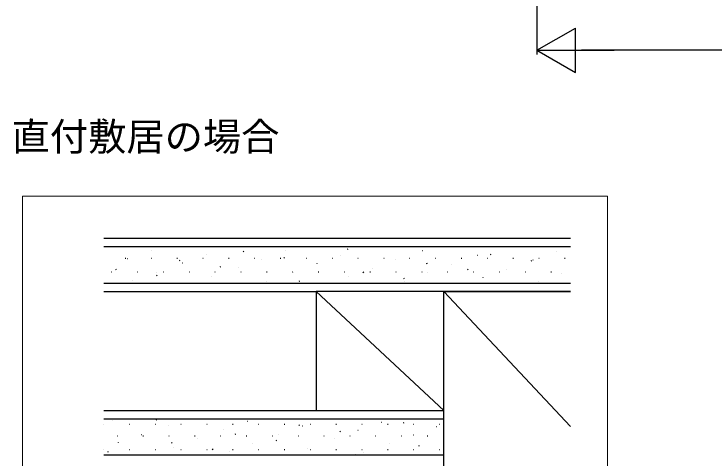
# Model space of a CAD drawing. Units: millimetres, scale not verified. Extents: x -525 to 525, y -783 to 779.
# Drawn here: x -170.4 to -5.7, y 152.2 to 256.7 of the extents above; entities that cross this region are included whole.
import ezdxf
from ezdxf.enums import TextEntityAlignment as Align

# ---------------------------------------------------------------- set-up
doc = ezdxf.new("R2010")
doc.units = ezdxf.units.MM
doc.header["$LTSCALE"] = 4
for name, color, linetype in [('0-1_USER1', 3, 'Continuous'), ('0-6_YKK_D', 6, 'Continuous'), ('0-8_YSS_K', 3, 'Continuous')]:
    doc.layers.add(name, color=color, linetype=linetype)
doc.layers.add('0-3_YKK_12', color=2, linetype='Continuous', lineweight=18)
doc.styles.add('ＭＳ ゴシック', font='')
doc.styles.get('ＭＳ ゴシック').set_extended_font_data('MS Gothic')

msp = doc.modelspace()

# ---------------------------------------------------------------- linework, layer by layer
at = {"layer": '0-3_YKK_12'}
msp.add_lwpolyline([(-30.746, 213.847), (-168.393, 213.847), (-168.393, -13.153), (-30.746, -13.153)], close=True, dxfattribs=at)
at = {"layer": '0-6_YKK_D'}
for p, q in [((-47.381, 331.142), (-47.381, 247.142)), ((-47.381, 248.142), (-38.288, 253.392)), ((-38.288, 242.892), (-38.288, 253.392)), ((-47.381, 248.142), (-38.288, 242.892)), ((-47.381, 248.142), (-29.194, 248.142)), ((466.119, 248.142), (-36.881, 248.142))]:
    msp.add_line(p, q, dxfattribs=at)
at = {"layer": '0-8_YSS_K'}
for p, q in [((-39.479, 203.856), (-149.259, 203.856)), ((-39.479, 201.856), (-149.259, 201.856)), ((-138.125, 201.13), (-138.106, 201.137)), ((-106.601, 200.929), (-106.583, 200.936)), ((-91.885, 201.321), (-91.718, 201.432)), ((-74.324, 200.995), (-74.305, 201.002)), ((-144.194, 199.249), (-144.094, 199.249)), ((-138.114, 199.249), (-138.014, 199.249)), ((-132.034, 199.249), (-131.934, 199.249)), ((-125.954, 199.249), (-125.854, 199.249)), ((-125.106, 200.058), (-125.087, 200.065)), ((-119.874, 199.249), (-119.774, 199.249)), ((-116.474, 200.717), (-116.307, 200.828)), ((-113.794, 199.249), (-113.694, 199.249)), ((-107.714, 199.249), (-107.614, 199.249)), ((-106.869, 199.239), (-106.702, 199.35)), ((-101.634, 199.249), (-101.534, 199.249)), ((-95.554, 199.249), (-95.454, 199.249)), ((-93.583, 199.857), (-93.564, 199.864)), ((-89.474, 199.249), (-89.374, 199.249)), ((-83.394, 199.249), (-83.294, 199.249)), ((-77.314, 199.249), (-77.214, 199.249)), ((-71.234, 199.249), (-71.134, 199.249)), ((-65.154, 199.249), (-65.054, 199.249)), ((-61.306, 199.923), (-61.287, 199.93)), ((-59.074, 199.249), (-58.974, 199.249)), ((-58.307, 200.039), (-58.141, 200.149)), ((-52.994, 199.249), (-52.894, 199.249)), ((-46.914, 199.249), (-46.814, 199.249)), ((-42.707, 200.828), (-42.688, 200.834)), ((-40.834, 199.249), (-40.734, 199.249)), ((-143.705, 199.154), (-143.686, 199.16)), ((-131.458, 198.635), (-131.291, 198.746)), ((-130.687, 198.082), (-130.668, 198.089)), ((-112.088, 198.986), (-112.069, 198.993)), ((-99.069, 197.915), (-99.05, 197.921)), ((-80.564, 198.785), (-80.546, 198.792)), ((-73.291, 197.957), (-73.124, 198.067)), ((-67.546, 197.714), (-67.527, 197.72)), ((-48.702, 198.561), (-48.535, 198.671)), ((-48.287, 198.852), (-48.268, 198.858)), ((-147.424, 196.019), (-147.324, 196.019)), ((-146.442, 196.553), (-146.275, 196.664)), ((-141.344, 196.019), (-141.244, 196.019)), ((-135.264, 196.019), (-135.164, 196.019)), ((-129.184, 196.019), (-129.084, 196.019)), ((-123.104, 196.019), (-123.004, 196.019)), ((-121.853, 197.157), (-121.686, 197.268)), ((-117.668, 197.01), (-117.649, 197.017)), ((-117.024, 196.019), (-116.924, 196.019)), ((-110.944, 196.019), (-110.844, 196.019)), ((-104.864, 196.019), (-104.764, 196.019)), ((-98.784, 196.019), (-98.684, 196.019)), ((-92.704, 196.019), (-92.604, 196.019)), ((-88.275, 195.875), (-88.108, 195.985)), ((-86.624, 196.019), (-86.524, 196.019)), ((-86.051, 196.843), (-86.032, 196.849)), ((-80.544, 196.019), (-80.444, 196.019)), ((-74.464, 196.019), (-74.364, 196.019)), ((-68.384, 196.019), (-68.284, 196.019)), ((-63.686, 196.479), (-63.519, 196.589)), ((-62.304, 196.019), (-62.204, 196.019)), ((-56.224, 196.019), (-56.124, 196.019)), ((-54.527, 196.642), (-54.509, 196.648)), ((-50.144, 196.019), (-50.044, 196.019)), ((-44.064, 196.019), (-43.964, 196.019)), ((-136.927, 195.872), (-136.908, 195.879)), ((-136.837, 195.075), (-136.67, 195.186)), ((-123.908, 194.8), (-123.889, 194.807)), ((-104.65, 195.938), (-104.631, 195.945)), ((-91.631, 194.867), (-91.612, 194.873)), ((-78.67, 194.397), (-78.503, 194.507)), ((-73.032, 195.771), (-73.013, 195.778)), ((-60.014, 194.699), (-59.995, 194.706)), ((-41.509, 195.57), (-41.49, 195.577)), ((-149.259, 193.356), (-39.479, 193.356)), ((-142.413, 193.929), (-142.394, 193.936)), ((-110.89, 193.729), (-110.871, 193.735)), ((-103.259, 193.793), (-103.092, 193.903)), ((-78.613, 193.795), (-78.594, 193.801)), ((-46.995, 193.627), (-46.976, 193.634)), ((-149.259, 191.356), (-99.259, 191.356)), ((-99.259, 191.356), (-69.259, 163.356)), ((-69.277, 191.356), (-39.479, 191.356)), ((-39.479, 191.356), (-69.259, 191.356)), ((-39.479, 159.592), (-69.259, 191.356)), ((-69.259, 163.356), (-69.259, 191.356)), ((-149.259, 163.356), (-99.259, 163.356)), ((-99.259, 163.356), (-69.259, 163.356)), ((-69.259, 143.356), (-69.259, 163.356)), ((-69.259, 161.356), (-149.259, 161.356)), ((-149.259, 160.139), (-149.244, 160.139)), ((-147.11, 161.008), (-147.091, 161.014)), ((-143.264, 160.139), (-143.164, 160.139)), ((-137.184, 160.139), (-137.084, 160.139)), ((-136.928, 161.132), (-136.761, 161.242)), ((-134.091, 159.936), (-134.073, 159.943)), ((-131.104, 160.139), (-131.004, 160.139)), ((-125.024, 160.139), (-124.924, 160.139)), ((-118.944, 160.139), (-118.844, 160.139)), ((-115.493, 160.84), (-115.474, 160.847)), ((-112.864, 160.139), (-112.764, 160.139)), ((-106.784, 160.139), (-106.684, 160.139)), ((-103.351, 159.849), (-103.184, 159.96)), ((-102.474, 159.768), (-102.455, 159.775)), ((-100.704, 160.139), (-100.604, 160.139)), ((-94.624, 160.139), (-94.524, 160.139)), ((-88.544, 160.139), (-88.444, 160.139)), ((-83.969, 160.639), (-83.951, 160.646)), ((-82.464, 160.139), (-82.364, 160.139)), ((-78.761, 160.453), (-78.595, 160.564)), ((-76.384, 160.139), (-76.284, 160.139)), ((-70.304, 160.139), (-70.204, 160.139)), ((-121.073, 158.864), (-121.054, 158.871)), ((-93.745, 158.371), (-93.579, 158.482)), ((-89.456, 158.697), (-89.437, 158.703)), ((-70.951, 159.567), (-70.932, 159.574)), ((-146.114, 157.389), (-146.014, 157.389)), ((-140.332, 157.726), (-140.313, 157.733)), ((-140.034, 157.389), (-139.934, 157.389)), ((-133.954, 157.389), (-133.854, 157.389)), ((-127.874, 157.389), (-127.774, 157.389)), ((-127.313, 156.654), (-127.294, 156.661)), ((-121.794, 157.389), (-121.694, 157.389)), ((-118.335, 157.767), (-118.168, 157.878)), ((-115.714, 157.389), (-115.614, 157.389)), ((-109.634, 157.389), (-109.534, 157.389)), ((-108.054, 157.792), (-108.036, 157.799)), ((-103.554, 157.389), (-103.454, 157.389)), ((-97.474, 157.389), (-97.374, 157.389)), ((-95.036, 156.72), (-95.017, 156.727)), ((-91.394, 157.389), (-91.294, 157.389)), ((-85.314, 157.389), (-85.214, 157.389)), ((-79.234, 157.389), (-79.134, 157.389)), ((-76.437, 157.625), (-76.418, 157.631)), ((-73.154, 157.389), (-73.054, 157.389)), ((-145.818, 155.783), (-145.799, 155.79)), ((-133.318, 155.685), (-133.152, 155.796)), ((-114.295, 155.582), (-114.276, 155.589)), ((-108.729, 156.289), (-108.562, 156.4)), ((-82.017, 155.649), (-81.999, 155.655)), ((-75.152, 155.007), (-74.985, 155.117)), ((-149.259, 154.159), (-149.244, 154.159)), ((-148.302, 153.603), (-148.136, 153.714)), ((-143.264, 154.159), (-143.164, 154.159)), ((-137.184, 154.159), (-137.084, 154.159)), ((-132.799, 154.711), (-132.781, 154.718)), ((-131.104, 154.159), (-131.004, 154.159)), ((-125.024, 154.159), (-124.924, 154.159)), ((-123.713, 154.207), (-123.546, 154.318)), ((-119.781, 153.64), (-119.762, 153.646)), ((-118.944, 154.159), (-118.844, 154.159)), ((-112.864, 154.159), (-112.764, 154.159)), ((-106.784, 154.159), (-106.684, 154.159)), ((-101.276, 154.511), (-101.257, 154.517)), ((-100.704, 154.159), (-100.604, 154.159)), ((-94.624, 154.159), (-94.524, 154.159)), ((-88.544, 154.159), (-88.444, 154.159)), ((-88.258, 153.439), (-88.239, 153.445)), ((-82.464, 154.159), (-82.364, 154.159)), ((-76.384, 154.159), (-76.284, 154.159)), ((-70.304, 154.159), (-70.204, 154.159)), ((-69.259, 152.856), (-149.259, 152.856)), ((-90.136, 152.925), (-89.969, 153.035))]:
    msp.add_line(p, q, dxfattribs=at)
msp.add_lwpolyline([(-69.259, 191.356), (-99.259, 191.356), (-99.259, 163.356)], dxfattribs=at)

# ---------------------------------------------------------------- texts
at = {"layer": '0-1_USER1', "style": 'ＭＳ ゴシック'}
msp.add_text('直付敷居の場合', height=6.598, dxfattribs=at).set_placement((-170.92, 222.544), align=Align.BOTTOM_LEFT)

doc.saveas('drawing.dxf')
